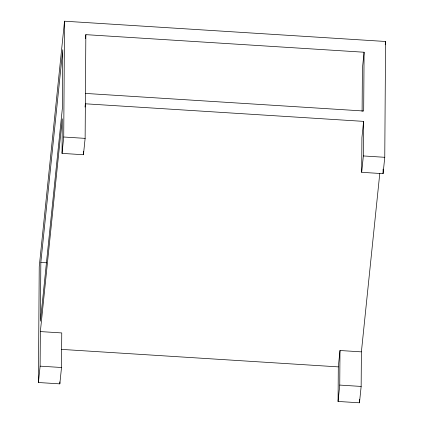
<?xml version="1.0" encoding="UTF-8"?>
<svg xmlns="http://www.w3.org/2000/svg" width="424" height="424" viewBox="0 0 424 424"><rect width="100%" height="100%" fill="white"/><g stroke="black" fill="none" stroke-linecap="round" stroke-linejoin="round"><path stroke-width="0.64" d="M85.441 93.423L363.675 111.003L364.089 52.232L85.849 34.651L85.129 138.367L83.443 154.733L62.037 153.382L62.28 118.81L40.354 331.579L61.756 332.93L61.517 367.502L59.826 383.868L38.425 382.517L39.236 266.701L64.533 21.2L385.575 41.483L384.764 157.299L383.079 173.665L361.677 172.314L361.916 137.742L363.606 121.375L85.367 103.795L85.033 107.071M38.425 382.517L40.11 366.151L40.354 331.579M40.837 262.435L40.423 321.207L62.355 108.438L62.763 49.666L40.837 262.435L46.672 262.806M59.826 383.868L59.842 381.913M62.037 153.382L63.727 137.016L64.533 21.2M83.443 154.733L83.464 151.474M338.066 401.449L338.304 366.877L339.99 350.51L361.396 351.862L361.153 386.434L359.467 402.8L338.066 401.449L339.751 385.082L339.99 350.51M359.467 402.8L359.488 399.493M362.101 111.523L362.403 68.598L364.089 52.232M361.677 172.314L363.363 155.947L363.606 121.375M383.079 173.665L383.111 169.097M85.447 38.579L85.849 34.651M385.236 44.774L385.575 41.483M361.396 351.862L379.793 173.347M63.727 137.016L85.129 138.367M363.363 155.947L384.764 157.299M61.39 349.381L338.304 366.877M40.11 366.151L61.517 367.502M339.751 385.082L361.153 386.434"/></g></svg>
